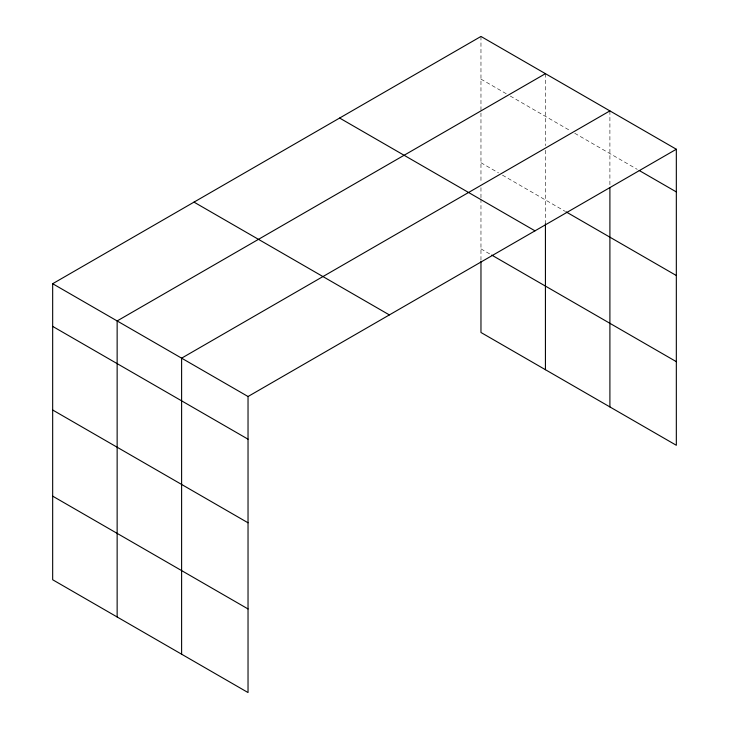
<?xml version="1.0" encoding="UTF-8"?>
<svg xmlns="http://www.w3.org/2000/svg" width="729" height="729" viewBox="0 0 729 729"><rect width="100%" height="100%" fill="white"/><g stroke="black" fill="none" stroke-linecap="round" stroke-linejoin="round"><path stroke-width="0.55" stroke-dasharray="3.65 2.73" d="M480.967 79.124L506.363 93.786M510.264 96.046L570.825 131.01M574.734 133.261L637.255 169.356M480.967 162.731L498.545 172.882M502.454 175.142L564.966 211.237M480.967 248.881L490.735 254.521M609.9 110.89L609.9 186.332M545.429 73.675L545.429 145.718M545.429 150.238L545.429 223.757M480.967 36.45L480.967 111.892M480.967 113.022L480.967 183.134M480.967 187.672L480.967 197.869M480.967 199.008L480.967 260.18"/><path stroke-width="1.09" d="M676.33 149.245L480.967 36.45L52.67 283.718L52.67 579.755L248.033 692.55L248.033 396.512L676.33 149.245L676.33 445.282L480.967 332.488L480.967 261.31M545.429 73.675L117.141 320.942L117.141 616.98M609.9 110.89L181.612 358.167L181.612 654.205M639.205 170.486L676.33 191.918M565.95 211.802L676.33 275.526M339.632 118.052L534.995 230.838M491.711 255.077L676.33 361.666M194.005 202.124L389.368 314.91M52.67 283.718L248.033 396.512M52.67 326.392L248.033 439.186M52.67 410.008L248.033 522.793M52.67 496.148L248.033 608.943M609.9 187.462L609.9 406.928M545.429 223.757L545.429 369.712"/></g></svg>
